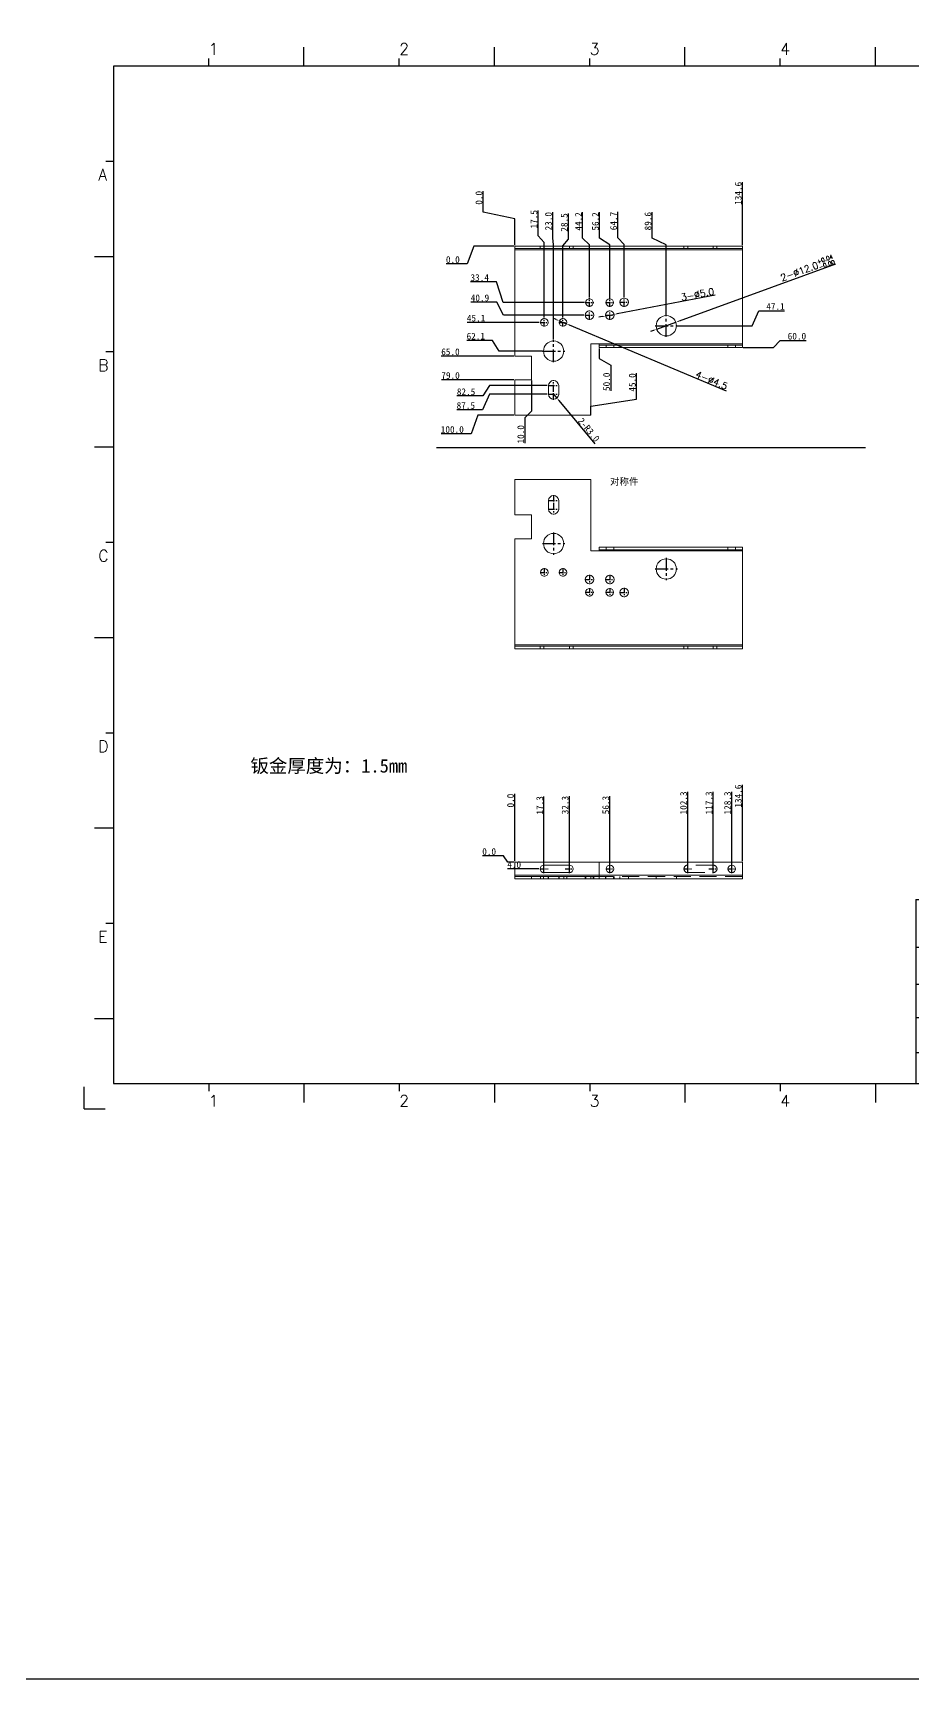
# Model space of a CAD drawing. Extents: x 83 to 30050, y -7164 to 695.
# Drawn here: x 4174 to 4694, y -2053 to -1080 of the extents above; entities that cross this region are included whole.
import ezdxf
from ezdxf.enums import TextEntityAlignment as Align

# ---------------------------------------------------------------- set-up
doc = ezdxf.new("R2010")
doc.units = 0
doc.header["$LTSCALE"] = 8
doc.header["$MEASUREMENT"] = 0
doc.header["$PDSIZE"] = 5
doc.linetypes.add('CENTER', pattern=[2, 1.25, -0.25, 0.25, -0.25])
doc.linetypes.add('HIDDEN', pattern=[1.905, 1.27, -0.635])
doc.layers.get('0').update_dxf_attribs({"linetype": 'CONTINUOUS'})
doc.layers.get('Defpoints').update_dxf_attribs({"linetype": 'CONTINUOUS'})
doc.layers.add('41', color=3, linetype='CONTINUOUS')
doc.layers.add('dim', color=82, linetype='CONTINUOUS', lineweight=9)
doc.styles.add('SIMPLEX', font='SIMPLEX')
doc.styles.get("Standard").update_dxf_attribs({"font": '', "height": 4})
doc.styles.get('Standard').set_extended_font_data('SimSun')
doc.dimstyles.new('ISO-25', dxfattribs={"dimtxt": 6, "dimasz": 2.5, "dimexe": 1.25, "dimexo": 0.625, "dimtad": 1, "dimdec": 1, "dimzin": 1, "dimdsep": 46, "dimtxsty": 'Standard', "dimcen": 2.5, "dimadec": 0, "dimazin": 0, "dimtm": 1e-09, "dimtfac": 1, "dimtdec": 1, "dimtmove": 0, "dimatfit": 3, "dimfxl": 1, "dimtolj": 1, "dimtzin": 0, "dimarcsym": 0})

# ---------------------------------------------------------------- blocks, each defined once
blk = doc.blocks.new('A$C0BB32EA6')
at = {"layer": '41'}
for p, q in [((90.21, 427.84), (90.21, 435.66)), ((168.4, 427.84), (168.4, 435.66)), ((168.4, 427.84), (168.4, 435.66)), ((168.4, 427.84), (168.4, 435.66)), ((246.58, 427.84), (246.58, 435.66)), ((246.58, 427.84), (246.58, 435.66)), ((324.77, 427.84), (324.77, 435.66)), ((402.96, 427.84), (402.96, 435.66)), ((481.15, 427.84), (481.15, 435.66)), ((559.34, 427.84), (559.34, 435.66)), ((615.63, 427.84), (12.02, 427.84)), ((12.02, 427.84), (12.02, 10.32)), ((51.11, 427.84), (51.11, 430.97)), ((129.3, 427.84), (129.3, 430.97)), ((129.3, 427.84), (129.3, 430.97)), ((129.3, 427.84), (129.3, 430.97)), ((207.49, 427.84), (207.49, 430.97)), ((207.49, 427.84), (207.49, 430.97)), ((285.68, 427.84), (285.68, 430.97)), ((363.87, 427.84), (363.87, 430.97)), ((442.06, 427.84), (442.06, 430.97)), ((615.63, 10.32), (615.63, 427.84)), ((12.02, 388.75), (8.89, 388.75)), ((615.63, 388.75), (618.76, 388.75)), ((12.02, 349.66), (4.2, 349.66)), ((615.63, 349.66), (623.45, 349.66)), ((12.02, 310.56), (8.89, 310.56)), ((615.63, 310.56), (618.76, 310.56)), ((12.02, 271.47), (4.2, 271.47)), ((615.63, 271.47), (623.45, 271.47)), ((12.02, 232.37), (8.89, 232.37)), ((615.63, 232.37), (618.76, 232.37)), ((12.02, 193.28), (4.2, 193.28)), ((615.63, 193.28), (623.45, 193.28)), ((12.02, 154.18), (8.89, 154.18)), ((615.63, 154.18), (618.76, 154.18)), ((12.02, 115.09), (4.2, 115.09)), ((615.63, 115.09), (623.45, 115.09)), ((341.34, 85.85), (615.63, 85.85)), ((341.34, 85.85), (341.34, 10.32)), ((416.87, 85.85), (416.87, 10.32)), ((484.16, 85.85), (484.16, 10.32)), ((555.4, 85.7), (555.4, 10.17)), ((12.02, 76), (8.89, 76)), ((615.63, 76), (618.76, 76)), ((615.63, 66.14), (341.34, 66.14)), ((378.86, 10.02), (379.1, 65.84)), ((341.34, 51.12), (416.87, 51.12)), ((615.63, 46.17), (416.87, 46.17)), ((12.02, 36.9), (4.2, 36.9)), ((341.34, 37.5), (401.12, 37.5)), ((341.34, 37.5), (416.87, 37.5)), ((615.63, 36.9), (623.45, 36.9)), ((341.34, 23.05), (401.87, 23.05)), ((341.34, 23.05), (401.87, 23.05)), ((341.34, 23.05), (401.87, 23.05)), ((341.34, 23.05), (401.87, 23.05)), ((341.34, 23.05), (401.87, 23.05)), ((341.34, 23.05), (416.87, 23.05)), ((615.63, 26.74), (416.87, 26.74)), ((12.02, 10.32), (615.63, 10.32)), ((51.11, 10.32), (51.11, 7.19)), ((90.21, 10.32), (90.21, 2.5)), ((129.3, 10.32), (129.3, 7.19)), ((168.4, 10.32), (168.4, 2.5)), ((207.49, 10.32), (207.49, 7.19)), ((246.58, 10.32), (246.58, 2.5)), ((285.68, 10.32), (285.68, 7.19)), ((324.77, 10.32), (324.77, 2.5)), ((326.34, 10.32), (401.87, 10.32)), ((363.87, 10.32), (363.87, 7.19)), ((402.96, 10.32), (402.96, 2.5)), ((442.06, 10.32), (442.06, 7.19)), ((481.15, 10.32), (481.15, 2.5)), ((520.24, 10.32), (520.24, 7.19)), ((559.34, 10.32), (559.34, 2.5))]:
    blk.add_line(p, q, dxfattribs=at)
at = {"layer": '41', "linetype": 'Continuous'}
for p, q in [((630.37, 437.94), (623.79, 437.94)), ((630.37, 437.94), (630.37, 430.59)), ((0, 0), (0, 8.98)), ((0, 0), (8.64, 0))]:
    blk.add_line(p, q, dxfattribs=at)
at = {"layer": '41'}
for centre in [(391.73, 61.61), (391.07, 48.04), (392.49, 34.54), (394.6, 20.83)]:
    blk.add_circle(centre, 0.516, dxfattribs=at)
at = {"layer": '41', "style": 'SIMPLEX'}
for s, height, p in [('1', 4.69, (51.11, 432.54)), ('2', 4.69, (129.3, 432.54)), ('3', 4.69, (207.49, 432.54)), ('4', 4.69, (285.68, 432.54)), ('5', 4.69, (363.87, 432.54)), ('6', 4.69, (442.06, 432.54)), ('7', 4.69, (520.24, 432.54)), ('A', 4.75, (5.76, 380.93)), ('A', 4.75, (618.27, 380.93)), ('B', 4.75, (5.76, 302.74)), ('B', 4.75, (618.72, 302.74)), ('C', 4.75, (5.76, 224.55)), ('C', 4.75, (618.72, 224.55)), ('D', 4.75, (5.76, 146.37)), ('D', 4.75, (618.72, 146.37)), ('E', 4.75, (5.76, 68.18)), ('E', 4.75, (618.95, 68.18)), ('X.', 3.284, (349.84, 57.49)), ('%%p', 3.284, (355.04, 57.36)), ('X.', 3.284, (388.21, 57.49)), ('%%p', 3.284, (394.07, 57.36)), ('.X', 3.284, (346.89, 44.16)), ('.X', 3.284, (385.9, 44.16)), ('%%p', 3.284, (352.09, 44.33)), ('%%p', 3.284, (391.76, 44.33)), ('.XX', 3.284, (346.2, 30.42)), ('%%p', 3.284, (354.44, 30.46)), ('.XX', 3.284, (384.11, 30.42)), ('%%p', 3.284, (393.01, 30.46)), ('.XXX', 3.284, (383.48, 16.83)), ('%%p', 3.284, (395.11, 16.95)), ('1', 4.69, (51.11, 0.87)), ('2', 4.69, (129.3, 0.87)), ('3', 4.69, (207.49, 0.87)), ('4', 4.69, (285.68, 0.87)), ('5', 4.69, (363.87, 0.87)), ('6', 4.69, (442.06, 0.87)), ('7', 4.69, (520.24, 0.87))]:
    blk.add_text(s, height=height, dxfattribs=at).set_placement(p)
at = {"layer": '41', "linetype": 'Continuous'}
for s, p in [('标准公差', (372.08, 76.36)), ('材质：', (432.42, 73.5)), ('项目代号：', (486.99, 73.71)), ('淮安鹏雨科技', (562.04, 71.96)), ('（特别标注的除外）', (356.94, 66.94)), ('表面处理：', (420.83, 54.55)), ('审核：', (496.9, 53.5)), ('名称：', (563.9, 55.18)), ('数量：', (431.79, 33.91)), ('设计：', (496.69, 33.7)), ('件号：', (568.32, 34.55)), ('比例:', (431.16, 16.65)), ('版本:', (568.11, 16.23)), ('SHEET:', (493.95, 15.75)), ('1/1', (524.5, 15.18))]:
    blk.add_text(s, height=4, dxfattribs=at).set_placement(p)
at = {"layer": '41'}
for s, p in [('0.2', (363.82, 57.75)), ('0.2%%D', (402.12, 57.11)), ('0.1', (363.14, 44.41)), ('0.1%%D', (402.07, 43.76)), ('0.02', (364.07, 30.58)), ('0.02%%D', (401.9, 29.93)), ('0.005%%D', (401.27, 17.16))]:
    blk.add_text(s, height=2.929, dxfattribs=at).set_placement(p)
at = {"layer": '41', "style": 'SIMPLEX'}
blk.add_text('.XXX', height=3.284, dxfattribs=at).set_placement((351.31, 18.87), align=Align.MIDDLE_CENTER)
at = {"layer": '41'}
blk.add_text('%%P0.005', height=2.929, dxfattribs=at).set_placement((364.87, 17.89), align=Align.MIDDLE_CENTER)
at = {"layer": '41', "linetype": 'Continuous'}
for tag, p in [('材质', (457.07, 73.08)), ('代号', (522.6, 73.29)), ('表面处理', (452.44, 54.13)), ('审核', (523.65, 54.34)), ('名称', (585.81, 54.97)), ('数量', (457.5, 33.7)), ('设计', (523.23, 34.13)), ('件号', (586.65, 33.91)), ('比例', (457.5, 17.28)), ('版本', (587.08, 16.23))]:
    blk.add_attdef(tag, p, '', height=4, dxfattribs=at)
blk = doc.blocks.new('*D267')
at = {"layer": 'Defpoints', "color": 0, "linetype": 'Continuous'}
for p in [(4440.45, -1182.02), (4459.11, -1206.04), (4459.11, -1206.04)]:
    blk.add_point(p, dxfattribs=at)
at = {"layer": 'dim', "color": 0, "linetype": 'Continuous', "lineweight": -2}
for p, q in [((4440.45, -1186.02), (4440.45, -1173.54)), ((4459.11, -1190.02), (4440.45, -1186.02)), ((4459.11, -1205.54), (4459.11, -1190.02))]:
    blk.add_line(p, q, dxfattribs=at)
at = {"layer": 'dim', "color": 0, "linetype": 'Continuous', "insert": (4437.95, -1177.53), "char_height": 4, "attachment_point": 5, "rotation": 90}
blk.add_mtext('\\A1;0.0', dxfattribs=at)
blk = doc.blocks.new('*D268')
at = {"layer": 'Defpoints', "color": 0, "linetype": 'Continuous'}
for p in [(4472.97, -1195.91), (4459.11, -1206.04), (4476.61, -1248.66)]:
    blk.add_point(p, dxfattribs=at)
at = {"layer": 'dim', "color": 0, "linetype": 'Continuous', "lineweight": -2}
for p, q in [((4472.97, -1199.91), (4472.97, -1185.03)), ((4476.61, -1203.91), (4472.97, -1199.91)), ((4476.61, -1248.16), (4476.61, -1203.91))]:
    blk.add_line(p, q, dxfattribs=at)
at = {"layer": 'dim', "color": 0, "linetype": 'Continuous', "insert": (4470.47, -1190.22), "char_height": 4, "attachment_point": 5, "rotation": 90}
blk.add_mtext('\\A1;17.5', dxfattribs=at)
blk = doc.blocks.new('*D269')
at = {"layer": 'Defpoints', "color": 0, "linetype": 'Continuous'}
for p in [(4459.11, -1206.04), (4490.88, -1197.95), (4487.61, -1248.66)]:
    blk.add_point(p, dxfattribs=at)
at = {"layer": 'dim', "color": 0, "linetype": 'Continuous', "lineweight": -2}
for p, q in [((4490.88, -1201.95), (4490.88, -1186.71)), ((4487.61, -1205.95), (4490.88, -1201.95)), ((4487.61, -1248.16), (4487.61, -1205.95))]:
    blk.add_line(p, q, dxfattribs=at)
at = {"layer": 'dim', "color": 0, "linetype": 'Continuous', "insert": (4488.38, -1192.08), "char_height": 4, "attachment_point": 5, "rotation": 90}
blk.add_mtext('\\A1;28.5', dxfattribs=at)
blk = doc.blocks.new('*D270')
at = {"layer": 'Defpoints', "color": 0, "linetype": 'Continuous'}
for p in [(4459.11, -1206.04), (4499.26, -1197.37), (4503.3, -1236.93)]:
    blk.add_point(p, dxfattribs=at)
at = {"layer": 'dim', "color": 0, "linetype": 'Continuous', "lineweight": -2}
for p, q in [((4499.26, -1201.37), (4499.26, -1186.05)), ((4503.3, -1205.37), (4499.26, -1201.37)), ((4503.3, -1236.43), (4503.3, -1205.37))]:
    blk.add_line(p, q, dxfattribs=at)
at = {"layer": 'dim', "color": 0, "linetype": 'Continuous', "insert": (4496.76, -1191.46), "char_height": 4, "attachment_point": 5, "rotation": 90}
blk.add_mtext('\\A1;44.2', dxfattribs=at)
blk = doc.blocks.new('*D271')
at = {"layer": 'Defpoints', "color": 0, "linetype": 'Continuous'}
for p in [(4459.11, -1206.04), (4509.3, -1197.3), (4515.3, -1237.15)]:
    blk.add_point(p, dxfattribs=at)
at = {"layer": 'dim', "color": 0, "linetype": 'Continuous', "lineweight": -2}
for p, q in [((4509.3, -1201.3), (4509.3, -1186.11)), ((4515.3, -1205.3), (4509.3, -1201.3)), ((4515.3, -1236.65), (4515.3, -1205.3))]:
    blk.add_line(p, q, dxfattribs=at)
at = {"layer": 'dim', "color": 0, "linetype": 'Continuous', "insert": (4506.8, -1191.46), "char_height": 4, "attachment_point": 5, "rotation": 90}
blk.add_mtext('\\A1;56.2', dxfattribs=at)
blk = doc.blocks.new('*D272')
at = {"layer": 'Defpoints', "color": 0, "linetype": 'Continuous'}
for p in [(4459.11, -1206.04), (4520.07, -1197.14), (4523.8, -1236.52)]:
    blk.add_point(p, dxfattribs=at)
at = {"layer": 'dim', "color": 0, "linetype": 'Continuous', "lineweight": -2}
for p, q in [((4520.07, -1201.14), (4520.07, -1185.86)), ((4523.8, -1205.14), (4520.07, -1201.14)), ((4523.8, -1236.02), (4523.8, -1205.14))]:
    blk.add_line(p, q, dxfattribs=at)
at = {"layer": 'dim', "color": 0, "linetype": 'Continuous', "insert": (4517.57, -1191.25), "char_height": 4, "attachment_point": 5, "rotation": 90}
blk.add_mtext('\\A1;64.7', dxfattribs=at)
blk = doc.blocks.new('*D273')
at = {"layer": 'Defpoints', "color": 0, "linetype": 'Continuous'}
for p in [(4459.11, -1206.04), (4540.35, -1197.28), (4548.7, -1247.14)]:
    blk.add_point(p, dxfattribs=at)
at = {"layer": 'dim', "color": 0, "linetype": 'Continuous', "lineweight": -2}
for p, q in [((4540.35, -1201.28), (4540.35, -1185.93)), ((4548.7, -1205.28), (4540.35, -1201.28)), ((4548.7, -1246.64), (4548.7, -1205.28))]:
    blk.add_line(p, q, dxfattribs=at)
at = {"layer": 'dim', "color": 0, "linetype": 'Continuous', "insert": (4537.86, -1191.35), "char_height": 4, "attachment_point": 5, "rotation": 90}
blk.add_mtext('\\A1;89.6', dxfattribs=at)
blk = doc.blocks.new('*D274')
at = {"layer": 'Defpoints', "color": 0, "linetype": 'Continuous'}
for p in [(4593.7, -1182.02), (4459.11, -1206.04), (4593.7, -1206.04)]:
    blk.add_point(p, dxfattribs=at)
at = {"layer": 'dim', "color": 0, "linetype": 'Continuous', "lineweight": -2}
blk.add_line((4593.7, -1205.54), (4593.7, -1168.23), dxfattribs=at)
at = {"layer": 'dim', "color": 0, "linetype": 'Continuous', "insert": (4591.21, -1174.88), "char_height": 4, "attachment_point": 5, "rotation": 90}
blk.add_mtext('\\A1;134.6', dxfattribs=at)
blk = doc.blocks.new('*D275')
at = {"layer": 'Defpoints', "color": 0, "linetype": 'Continuous'}
for p in [(4459.11, -1206.04), (4481.56, -1197.25), (4482.11, -1261.54)]:
    blk.add_point(p, dxfattribs=at)
at = {"layer": 'dim', "color": 0, "linetype": 'Continuous', "lineweight": -2}
for p, q in [((4481.56, -1201.25), (4481.56, -1185.95)), ((4482.11, -1205.25), (4481.56, -1201.25)), ((4482.11, -1261.04), (4482.11, -1205.25))]:
    blk.add_line(p, q, dxfattribs=at)
at = {"layer": 'dim', "color": 0, "linetype": 'Continuous', "insert": (4479.06, -1191.35), "char_height": 4, "attachment_point": 5, "rotation": 90}
blk.add_mtext('\\A1;23.0', dxfattribs=at)
blk = doc.blocks.new('*D276')
at = {"layer": 'Defpoints', "color": 0, "linetype": 'Continuous'}
for p in [(4459.11, -1206.04), (4469.11, -1285.04), (4465.19, -1311.56)]:
    blk.add_point(p, dxfattribs=at)
at = {"layer": 'dim', "color": 0, "linetype": 'Continuous', "lineweight": -2}
for p, q in [((4469.11, -1285.54), (4469.11, -1303.56)), ((4469.11, -1303.56), (4465.19, -1307.56)), ((4465.19, -1307.56), (4465.19, -1322.51))]:
    blk.add_line(p, q, dxfattribs=at)
at = {"layer": 'dim', "color": 0, "linetype": 'Continuous', "insert": (4462.69, -1317.28), "char_height": 4, "attachment_point": 5, "rotation": 90}
blk.add_mtext('\\A1;10.0', dxfattribs=at)
blk = doc.blocks.new('*D277')
at = {"layer": 'Defpoints', "color": 0, "linetype": 'Continuous'}
for p in [(4459.11, -1206.04), (4531.12, -1292.58), (4504.11, -1306.04)]:
    blk.add_point(p, dxfattribs=at)
at = {"layer": 'dim', "color": 0, "linetype": 'Continuous', "lineweight": -2}
for p, q in [((4531.12, -1296.58), (4531.12, -1281.19)), ((4504.11, -1300.58), (4531.12, -1296.58)), ((4504.11, -1305.54), (4504.11, -1300.58))]:
    blk.add_line(p, q, dxfattribs=at)
at = {"layer": 'dim', "color": 0, "linetype": 'Continuous', "insert": (4528.62, -1286.64), "char_height": 4, "attachment_point": 5, "rotation": 90}
blk.add_mtext('\\A1;45.0', dxfattribs=at)
blk = doc.blocks.new('*D278')
at = {"layer": 'Defpoints', "color": 0, "linetype": 'Continuous'}
for p in [(4459.11, -1206.04), (4459.11, -1206.04), (4427.04, -1216.55)]:
    blk.add_point(p, dxfattribs=at)
at = {"layer": 'dim', "color": 0, "linetype": 'Continuous', "lineweight": -2}
for p, q in [((4435.04, -1206.04), (4431.04, -1216.55)), ((4458.61, -1206.04), (4435.04, -1206.04)), ((4431.04, -1216.55), (4418.56, -1216.55))]:
    blk.add_line(p, q, dxfattribs=at)
at = {"layer": 'dim', "color": 0, "linetype": 'Continuous', "insert": (4422.55, -1214.05), "char_height": 4, "attachment_point": 5}
blk.add_mtext('\\A1;0.0', dxfattribs=at)
blk = doc.blocks.new('*D279')
at = {"layer": 'Defpoints', "color": 0, "linetype": 'Continuous'}
for p in [(4459.11, -1206.04), (4442.07, -1251.14), (4474.13, -1251.14)]:
    blk.add_point(p, dxfattribs=at)
at = {"layer": 'dim', "color": 0, "linetype": 'Continuous', "lineweight": -2}
blk.add_line((4473.63, -1251.14), (4430.97, -1251.14), dxfattribs=at)
at = {"layer": 'dim', "color": 0, "linetype": 'Continuous', "insert": (4436.27, -1248.64), "char_height": 4, "attachment_point": 5}
blk.add_mtext('\\A1;45.1', dxfattribs=at)
blk = doc.blocks.new('*D280')
at = {"layer": 'Defpoints', "color": 0, "linetype": 'Continuous'}
for p in [(4459.11, -1206.04), (4444.35, -1227.21), (4500.83, -1239.4)]:
    blk.add_point(p, dxfattribs=at)
at = {"layer": 'dim', "color": 0, "linetype": 'Continuous', "lineweight": -2}
for p, q in [((4448.35, -1227.21), (4433.01, -1227.21)), ((4452.35, -1239.4), (4448.35, -1227.21)), ((4500.33, -1239.4), (4452.35, -1239.4))]:
    blk.add_line(p, q, dxfattribs=at)
at = {"layer": 'dim', "color": 0, "linetype": 'Continuous', "insert": (4438.43, -1224.71), "char_height": 4, "attachment_point": 5}
blk.add_mtext('\\A1;33.4', dxfattribs=at)
blk = doc.blocks.new('*D281')
at = {"layer": 'Defpoints', "color": 0, "linetype": 'Continuous'}
for p in [(4459.11, -1206.04), (4444.51, -1239.16), (4500.55, -1246.9)]:
    blk.add_point(p, dxfattribs=at)
at = {"layer": 'dim', "color": 0, "linetype": 'Continuous', "lineweight": -2}
for p, q in [((4448.51, -1239.16), (4433.14, -1239.16)), ((4452.51, -1246.9), (4448.51, -1239.16)), ((4500.06, -1246.9), (4452.51, -1246.9))]:
    blk.add_line(p, q, dxfattribs=at)
at = {"layer": 'dim', "color": 0, "linetype": 'Continuous', "insert": (4438.57, -1236.66), "char_height": 4, "attachment_point": 5}
blk.add_mtext('\\A1;40.9', dxfattribs=at)
blk = doc.blocks.new('*D282')
at = {"layer": 'Defpoints', "color": 0, "linetype": 'Continuous'}
for p in [(4459.11, -1206.04), (4607.45, -1244.24), (4554.7, -1253.14)]:
    blk.add_point(p, dxfattribs=at)
at = {"layer": 'dim', "color": 0, "linetype": 'Continuous', "lineweight": -2}
for p, q in [((4599.45, -1253.14), (4603.45, -1244.24)), ((4603.45, -1244.24), (4618.55, -1244.24)), ((4555.2, -1253.14), (4599.45, -1253.14))]:
    blk.add_line(p, q, dxfattribs=at)
at = {"layer": 'dim', "color": 0, "linetype": 'Continuous', "insert": (4613.25, -1241.74), "char_height": 4, "attachment_point": 5}
blk.add_mtext('\\A1;47.1', dxfattribs=at)
blk = doc.blocks.new('*D283')
at = {"layer": 'Defpoints', "color": 0, "linetype": 'Continuous'}
for p in [(4459.11, -1206.04), (4441.89, -1261.81), (4476.11, -1268.14)]:
    blk.add_point(p, dxfattribs=at)
at = {"layer": 'dim', "color": 0, "linetype": 'Continuous', "lineweight": -2}
for p, q in [((4445.89, -1261.81), (4430.85, -1261.81)), ((4449.89, -1268.14), (4445.89, -1261.81)), ((4475.61, -1268.14), (4449.89, -1268.14))]:
    blk.add_line(p, q, dxfattribs=at)
at = {"layer": 'dim', "color": 0, "linetype": 'Continuous', "insert": (4436.12, -1259.31), "char_height": 4, "attachment_point": 5}
blk.add_mtext('\\A1;62.1', dxfattribs=at)
blk = doc.blocks.new('*D284')
at = {"layer": 'Defpoints', "color": 0, "linetype": 'Continuous'}
for p in [(4459.11, -1206.04), (4478.81, -1288.54), (4436.24, -1294.64)]:
    blk.add_point(p, dxfattribs=at)
at = {"layer": 'dim', "color": 0, "linetype": 'Continuous', "lineweight": -2}
for p, q in [((4444.24, -1288.54), (4440.24, -1294.64)), ((4478.31, -1288.54), (4444.24, -1288.54)), ((4440.24, -1294.64), (4424.96, -1294.64))]:
    blk.add_line(p, q, dxfattribs=at)
at = {"layer": 'dim', "color": 0, "linetype": 'Continuous', "insert": (4430.35, -1292.14), "char_height": 4, "attachment_point": 5}
blk.add_mtext('\\A1;82.5', dxfattribs=at)
blk = doc.blocks.new('*D285')
at = {"layer": 'Defpoints', "color": 0, "linetype": 'Continuous'}
for p in [(4459.11, -1206.04), (4478.81, -1293.54), (4436.11, -1302.77)]:
    blk.add_point(p, dxfattribs=at)
at = {"layer": 'dim', "color": 0, "linetype": 'Continuous', "lineweight": -2}
for p, q in [((4444.11, -1293.54), (4440.11, -1302.77)), ((4478.31, -1293.54), (4444.11, -1293.54)), ((4440.11, -1302.77), (4424.83, -1302.77))]:
    blk.add_line(p, q, dxfattribs=at)
at = {"layer": 'dim', "color": 0, "linetype": 'Continuous', "insert": (4430.22, -1300.27), "char_height": 4, "attachment_point": 5}
blk.add_mtext('\\A1;87.5', dxfattribs=at)
blk = doc.blocks.new('*D286')
at = {"layer": 'Defpoints', "color": 0, "linetype": 'Continuous'}
for p in [(4459.11, -1206.04), (4427.04, -1271.04), (4459.11, -1271.04)]:
    blk.add_point(p, dxfattribs=at)
at = {"layer": 'dim', "color": 0, "linetype": 'Continuous', "lineweight": -2}
blk.add_line((4458.61, -1271.04), (4415.72, -1271.04), dxfattribs=at)
at = {"layer": 'dim', "color": 0, "linetype": 'Continuous', "insert": (4421.13, -1268.54), "char_height": 4, "attachment_point": 5}
blk.add_mtext('\\A1;65.0', dxfattribs=at)
blk = doc.blocks.new('*D287')
at = {"layer": 'Defpoints', "color": 0, "linetype": 'Continuous'}
for p in [(4459.11, -1206.04), (4427.04, -1285.04), (4459.11, -1285.04)]:
    blk.add_point(p, dxfattribs=at)
at = {"layer": 'dim', "color": 0, "linetype": 'Continuous', "lineweight": -2}
blk.add_line((4458.61, -1285.04), (4415.81, -1285.04), dxfattribs=at)
at = {"layer": 'dim', "color": 0, "linetype": 'Continuous', "insert": (4421.18, -1282.54), "char_height": 4, "attachment_point": 5}
blk.add_mtext('\\A1;79.0', dxfattribs=at)
blk = doc.blocks.new('*D288')
at = {"layer": 'Defpoints', "color": 0, "linetype": 'Continuous'}
for p in [(4459.11, -1206.04), (4619.99, -1261.8), (4593.7, -1266.04)]:
    blk.add_point(p, dxfattribs=at)
at = {"layer": 'dim', "color": 0, "linetype": 'Continuous', "lineweight": -2}
for p, q in [((4611.99, -1266.04), (4615.99, -1261.8)), ((4615.99, -1261.8), (4631.31, -1261.8)), ((4594.2, -1266.04), (4611.99, -1266.04))]:
    blk.add_line(p, q, dxfattribs=at)
at = {"layer": 'dim', "color": 0, "linetype": 'Continuous', "insert": (4625.9, -1259.3), "char_height": 4, "attachment_point": 5}
blk.add_mtext('\\A1;60.0', dxfattribs=at)
blk = doc.blocks.new('*D289')
at = {"layer": 'Defpoints', "color": 0, "linetype": 'Continuous'}
for p in [(4459.11, -1206.04), (4459.11, -1306.04), (4429.36, -1316.94)]:
    blk.add_point(p, dxfattribs=at)
at = {"layer": 'dim', "color": 0, "linetype": 'Continuous', "lineweight": -2}
for p, q in [((4437.36, -1306.04), (4433.36, -1316.94)), ((4458.61, -1306.04), (4437.36, -1306.04)), ((4433.36, -1316.94), (4415.57, -1316.94))]:
    blk.add_line(p, q, dxfattribs=at)
at = {"layer": 'dim', "color": 0, "linetype": 'Continuous', "insert": (4422.22, -1314.44), "char_height": 4, "attachment_point": 5}
blk.add_mtext('\\A1;100.0', dxfattribs=at)
blk = doc.blocks.new('*D290')
at = {"layer": 'Defpoints', "color": 0, "linetype": 'Continuous'}
for p in [(4459.11, -1206.04), (4509.11, -1266.04), (4515.91, -1280.39)]:
    blk.add_point(p, dxfattribs=at)
at = {"layer": 'dim', "color": 0, "linetype": 'Continuous', "lineweight": -2}
for p, q in [((4509.11, -1266.54), (4509.11, -1272.39)), ((4509.11, -1272.39), (4515.91, -1276.39)), ((4515.91, -1276.39), (4515.91, -1291.64))]:
    blk.add_line(p, q, dxfattribs=at)
at = {"layer": 'dim', "color": 0, "linetype": 'Continuous', "insert": (4513.41, -1286.26), "char_height": 4, "attachment_point": 5, "rotation": 90}
blk.add_mtext('\\A1;50.0', dxfattribs=at)
blk = doc.blocks.new('*D291')
at = {"layer": 'Defpoints', "color": 0, "linetype": 'Continuous'}
for p in [(4485.53, -1250.26), (4489.68, -1252.01)]:
    blk.add_point(p, dxfattribs=at)
at = {"layer": 'dim', "color": 0, "linetype": 'Continuous', "lineweight": -2}
for p, q in [((4483.69, -1249.49), (4481.85, -1248.71)), ((4485.53, -1250.26), (4489.68, -1252.01)), ((4584.19, -1291.75), (4491.53, -1252.78))]:
    blk.add_line(p, q, dxfattribs=at)
at = {"layer": 'dim', "color": 0, "linetype": 'Continuous'}
for points in [[(4483.82, -1249.18), (4483.56, -1249.8), (4485.53, -1250.26)], [(4491.66, -1252.48), (4491.4, -1253.09), (4489.68, -1252.01)]]:
    blk.add_solid(points, dxfattribs=at)
at = {"layer": 'dim', "color": 0, "linetype": 'Continuous', "insert": (4575.48, -1285.38), "char_height": 4, "attachment_point": 5, "rotation": 337.1937}
blk.add_mtext('\\A1;{\\Ftxt,bigfont|c134;4-∅4.5}', dxfattribs=at)
blk = doc.blocks.new('*D292')
at = {"layer": 'Defpoints', "color": 0, "linetype": 'Continuous'}
for p in [(4512.85, -1247.37), (4517.76, -1246.44)]:
    blk.add_point(p, dxfattribs=at)
at = {"layer": 'dim', "color": 0, "linetype": 'Continuous', "lineweight": -2}
for p, q in [((4577.63, -1235.14), (4519.73, -1246.07)), ((4510.88, -1247.74), (4508.92, -1248.11)), ((4512.85, -1247.37), (4517.76, -1246.44))]:
    blk.add_line(p, q, dxfattribs=at)
at = {"layer": 'dim', "color": 0, "linetype": 'Continuous'}
for points in [[(4510.82, -1247.41), (4510.94, -1248.06), (4512.85, -1247.37)], [(4519.67, -1245.74), (4519.79, -1246.4), (4517.76, -1246.44)]]:
    blk.add_solid(points, dxfattribs=at)
at = {"layer": 'dim', "color": 0, "linetype": 'Continuous', "insert": (4567.17, -1234.57), "char_height": 4, "attachment_point": 5, "rotation": 10.68752}
blk.add_mtext('\\A1;{\\Ftxt,bigfont|c134;3-∅5.0}', dxfattribs=at)
blk = doc.blocks.new('*D293')
at = {"layer": 'Defpoints', "color": 0, "linetype": 'Continuous'}
for p in [(4554.34, -1251.09), (4543.06, -1255.18)]:
    blk.add_point(p, dxfattribs=at)
at = {"layer": 'dim', "color": 0, "linetype": 'Continuous', "lineweight": -2}
for p, q in [((4648.74, -1216.83), (4556.22, -1250.41)), ((4543.06, -1255.18), (4554.34, -1251.09)), ((4541.18, -1255.87), (4539.3, -1256.55))]:
    blk.add_line(p, q, dxfattribs=at)
at = {"layer": 'dim', "color": 0, "linetype": 'Continuous'}
for points in [[(4556.11, -1250.09), (4556.34, -1250.72), (4554.34, -1251.09)], [(4541.07, -1255.55), (4541.3, -1256.18), (4543.06, -1255.18)]]:
    blk.add_solid(points, dxfattribs=at)
at = {"layer": 'dim', "color": 0, "linetype": 'Continuous', "insert": (4632.04, -1219.38), "char_height": 4, "attachment_point": 5, "rotation": 19.94853}
blk.add_mtext('\\A1;{\\Ftxt,bigfont|c134;2-∅12.0{\\H2.400000;\\S+0.04^ -0.00;}}', dxfattribs=at)
blk = doc.blocks.new('*D297')
at = {"layer": 'Defpoints', "color": 0, "linetype": 'Continuous'}
for p in [(4482.11, -1293.54), (4484.03, -1295.84)]:
    blk.add_point(p, dxfattribs=at)
at = {"layer": 'dim', "color": 0, "linetype": 'Continuous', "lineweight": -2}
for p, q in [((4482.11, -1293.54), (4484.03, -1295.84)), ((4506.61, -1322.96), (4485.31, -1297.38))]:
    blk.add_line(p, q, dxfattribs=at)
at = {"layer": 'dim', "color": 0, "linetype": 'Continuous'}
blk.add_solid([(4485.56, -1297.16), (4485.05, -1297.59), (4484.03, -1295.84)], dxfattribs=at)
at = {"layer": 'dim', "color": 0, "linetype": 'Continuous', "insert": (4502.94, -1314.64), "char_height": 4, "attachment_point": 5, "rotation": 309.7897}
blk.add_mtext('\\A1;2-R3.0', dxfattribs=at)
blk = doc.blocks.new('*D548')
at = {"layer": 'Defpoints', "color": 0}
for p in [(4459.18, -1538.23), (4459.11, -1570.07), (4459.11, -1570.07)]:
    blk.add_point(p, dxfattribs=at)
at = {"layer": 'dim', "color": 0, "lineweight": -2}
for p, q in [((4459.18, -1542.23), (4459.18, -1529.75)), ((4459.11, -1546.23), (4459.18, -1542.23)), ((4459.11, -1569.57), (4459.11, -1546.23))]:
    blk.add_line(p, q, dxfattribs=at)
at = {"layer": 'dim', "color": 0, "insert": (4456.68, -1533.74), "char_height": 4, "attachment_point": 5, "rotation": 90}
blk.add_mtext('\\A1;0.0', dxfattribs=at)
blk = doc.blocks.new('*D549')
at = {"layer": 'Defpoints', "color": 0}
for p in [(4476.41, -1542.23), (4459.11, -1570.07), (4476.41, -1574.07)]:
    blk.add_point(p, dxfattribs=at)
at = {"layer": 'dim', "color": 0, "lineweight": -2}
blk.add_line((4476.41, -1573.57), (4476.41, -1531.35), dxfattribs=at)
at = {"layer": 'dim', "color": 0, "insert": (4473.91, -1536.54), "char_height": 4, "attachment_point": 5, "rotation": 90}
blk.add_mtext('\\A1;17.3', dxfattribs=at)
blk = doc.blocks.new('*D550')
at = {"layer": 'Defpoints', "color": 0}
for p in [(4491.41, -1542.23), (4459.11, -1570.07), (4491.41, -1574.07)]:
    blk.add_point(p, dxfattribs=at)
at = {"layer": 'dim', "color": 0, "lineweight": -2}
blk.add_line((4491.41, -1573.57), (4491.41, -1531.04), dxfattribs=at)
at = {"layer": 'dim', "color": 0, "insert": (4488.91, -1536.39), "char_height": 4, "attachment_point": 5, "rotation": 90}
blk.add_mtext('\\A1;32.3', dxfattribs=at)
blk = doc.blocks.new('*D551')
at = {"layer": 'Defpoints', "color": 0}
for p in [(4515.41, -1542.23), (4459.11, -1570.07), (4515.41, -1574.07)]:
    blk.add_point(p, dxfattribs=at)
at = {"layer": 'dim', "color": 0, "lineweight": -2}
blk.add_line((4515.41, -1573.57), (4515.41, -1531.04), dxfattribs=at)
at = {"layer": 'dim', "color": 0, "insert": (4512.91, -1536.39), "char_height": 4, "attachment_point": 5, "rotation": 90}
blk.add_mtext('\\A1;56.3', dxfattribs=at)
blk = doc.blocks.new('*D552')
at = {"layer": 'Defpoints', "color": 0}
for p in [(4561.41, -1542.23), (4459.11, -1570.07), (4561.41, -1574.07)]:
    blk.add_point(p, dxfattribs=at)
at = {"layer": 'dim', "color": 0, "lineweight": -2}
blk.add_line((4561.41, -1573.57), (4561.41, -1528.51), dxfattribs=at)
at = {"layer": 'dim', "color": 0, "insert": (4558.91, -1535.12), "char_height": 4, "attachment_point": 5, "rotation": 90}
blk.add_mtext('\\A1;102.3', dxfattribs=at)
blk = doc.blocks.new('*D553')
at = {"layer": 'Defpoints', "color": 0}
for p in [(4576.41, -1542.23), (4459.11, -1570.07), (4576.41, -1574.07)]:
    blk.add_point(p, dxfattribs=at)
at = {"layer": 'dim', "color": 0, "lineweight": -2}
blk.add_line((4576.41, -1573.57), (4576.41, -1528.51), dxfattribs=at)
at = {"layer": 'dim', "color": 0, "insert": (4573.91, -1535.12), "char_height": 4, "attachment_point": 5, "rotation": 90}
blk.add_mtext('\\A1;117.3', dxfattribs=at)
blk = doc.blocks.new('*D554')
at = {"layer": 'Defpoints', "color": 0}
for p in [(4587.41, -1542.23), (4459.11, -1570.07), (4587.41, -1574.07)]:
    blk.add_point(p, dxfattribs=at)
at = {"layer": 'dim', "color": 0, "lineweight": -2}
blk.add_line((4587.41, -1573.57), (4587.41, -1528.51), dxfattribs=at)
at = {"layer": 'dim', "color": 0, "insert": (4584.91, -1535.12), "char_height": 4, "attachment_point": 5, "rotation": 90}
blk.add_mtext('\\A1;128.3', dxfattribs=at)
blk = doc.blocks.new('*D555')
at = {"layer": 'Defpoints', "color": 0}
for p in [(4593.7, -1538.23), (4459.11, -1570.07), (4593.7, -1570.07)]:
    blk.add_point(p, dxfattribs=at)
at = {"layer": 'dim', "color": 0, "lineweight": -2}
blk.add_line((4593.7, -1569.57), (4593.7, -1524.44), dxfattribs=at)
at = {"layer": 'dim', "color": 0, "insert": (4591.21, -1531.09), "char_height": 4, "attachment_point": 5, "rotation": 90}
blk.add_mtext('\\A1;134.6', dxfattribs=at)
blk = doc.blocks.new('*D556')
at = {"layer": 'Defpoints', "color": 0}
for p in [(4459.11, -1538.23), (4459.11, -1570.07), (4459.11, -1570.07)]:
    blk.add_point(p, dxfattribs=at)
at = {"layer": 'dim', "color": 0, "lineweight": -2}
blk.add_line((4459.11, -1569.57), (4459.11, -1529.75), dxfattribs=at)
at = {"layer": 'dim', "color": 0, "insert": (4456.61, -1533.74), "char_height": 4, "attachment_point": 5, "rotation": 90}
blk.add_mtext('\\A1;0.0', dxfattribs=at)
blk = doc.blocks.new('*D557')
at = {"layer": 'Defpoints', "color": 0}
for p in [(4448.49, -1566.37), (4459.11, -1570.07), (4459.11, -1570.07)]:
    blk.add_point(p, dxfattribs=at)
at = {"layer": 'dim', "color": 0, "lineweight": -2}
for p, q in [((4452.49, -1566.37), (4440.01, -1566.37)), ((4455.11, -1570.07), (4452.49, -1566.37)), ((4458.61, -1570.07), (4455.11, -1570.07))]:
    blk.add_line(p, q, dxfattribs=at)
at = {"layer": 'dim', "color": 0, "insert": (4444, -1563.87), "char_height": 4, "attachment_point": 5}
blk.add_mtext('\\A1;0.0', dxfattribs=at)
blk = doc.blocks.new('*D558')
at = {"layer": 'Defpoints', "color": 0}
for p in [(4459.11, -1570.07), (4463.31, -1574.07), (4473.93, -1574.07)]:
    blk.add_point(p, dxfattribs=at)
at = {"layer": 'dim', "color": 0, "lineweight": -2}
blk.add_line((4473.43, -1574.07), (4454.77, -1574.07), dxfattribs=at)
at = {"layer": 'dim', "color": 0, "insert": (4458.79, -1571.57), "char_height": 4, "attachment_point": 5}
blk.add_mtext('\\A1;4.0', dxfattribs=at)

msp = doc.modelspace()

# ---------------------------------------------------------------- linework, layer by layer
at = {"color": 7, "linetype": 'Continuous', "lineweight": 15}
for p, q in [((4593.705, -1206.036), (4459.108, -1206.036)), ((4459.108, -1206.036), (4459.108, -1207.536)), ((4593.705, -1206.036), (4593.705, -1207.536)), ((4593.705, -1207.536), (4459.108, -1207.536)), ((4459.108, -1207.536), (4459.108, -1208.273)), ((4459.108, -1208.273), (4593.705, -1208.273)), ((4459.108, -1271.036), (4459.108, -1208.273)), ((4593.705, -1208.273), (4593.705, -1207.536)), ((4593.705, -1208.273), (4593.705, -1263.8)), ((4509.108, -1263.8), (4504.108, -1263.8)), ((4504.108, -1263.8), (4504.108, -1306.036)), ((4509.108, -1263.8), (4509.108, -1264.536)), ((4593.705, -1263.8), (4509.108, -1263.8)), ((4509.108, -1266.036), (4509.108, -1264.536)), ((4509.108, -1264.536), (4593.705, -1264.536)), ((4593.705, -1264.536), (4593.705, -1263.8)), ((4593.705, -1266.036), (4593.705, -1264.536)), ((4469.108, -1271.036), (4459.108, -1271.036)), ((4469.108, -1285.036), (4469.108, -1271.036)), ((4509.108, -1266.036), (4593.705, -1266.036)), ((4459.108, -1306.036), (4459.108, -1285.036)), ((4459.108, -1285.036), (4469.108, -1285.036)), ((4479.108, -1288.536), (4479.108, -1293.536)), ((4485.108, -1293.536), (4485.108, -1288.536)), ((4504.108, -1306.036), (4459.108, -1306.036)), ((4504.108, -1343.968), (4459.108, -1343.968)), ((4459.108, -1343.968), (4459.108, -1364.968)), ((4504.108, -1386.205), (4504.108, -1343.968)), ((4479.108, -1361.468), (4479.108, -1356.468)), ((4485.108, -1356.468), (4485.108, -1361.468)), ((4459.108, -1364.968), (4469.108, -1364.968)), ((4469.108, -1364.968), (4469.108, -1378.968)), ((4469.108, -1378.968), (4459.108, -1378.968)), ((4459.108, -1378.968), (4459.108, -1441.732)), ((4509.108, -1386.205), (4504.108, -1386.205)), ((4509.108, -1383.968), (4593.705, -1383.968)), ((4509.108, -1383.968), (4509.108, -1385.468)), ((4509.108, -1385.468), (4593.705, -1385.468)), ((4509.108, -1386.205), (4509.108, -1385.468)), ((4593.705, -1386.205), (4509.108, -1386.205)), ((4593.705, -1383.968), (4593.705, -1385.468)), ((4593.705, -1385.468), (4593.705, -1386.205)), ((4593.705, -1441.732), (4593.705, -1386.205)), ((4459.108, -1441.732), (4593.705, -1441.732)), ((4459.108, -1442.468), (4459.108, -1441.732)), ((4593.705, -1442.468), (4459.108, -1442.468)), ((4459.108, -1443.968), (4459.108, -1442.468)), ((4593.705, -1443.968), (4459.108, -1443.968)), ((4593.705, -1441.732), (4593.705, -1442.468)), ((4593.705, -1443.968), (4593.705, -1442.468)), ((4509.108, -1570.067), (4459.108, -1570.067)), ((4459.108, -1570.067), (4459.108, -1577.831)), ((4491.407, -1571.817), (4476.407, -1571.817)), ((4509.108, -1570.067), (4593.705, -1570.067)), ((4509.108, -1577.831), (4509.108, -1570.067)), ((4593.705, -1570.067), (4593.705, -1577.831)), ((4459.108, -1577.831), (4459.108, -1578.567)), ((4509.108, -1577.831), (4459.108, -1577.831)), ((4459.108, -1578.567), (4459.108, -1580.067)), ((4504.108, -1578.567), (4459.108, -1578.567)), ((4459.108, -1580.067), (4504.108, -1580.067)), ((4476.407, -1576.317), (4491.407, -1576.317)), ((4504.108, -1580.067), (4504.108, -1578.567)), ((4509.108, -1578.567), (4504.108, -1578.567)), ((4509.108, -1580.067), (4504.108, -1580.067)), ((4509.108, -1577.831), (4593.705, -1577.831)), ((4509.108, -1580.067), (4509.108, -1577.831)), ((4593.705, -1580.067), (4509.108, -1580.067)), ((4593.705, -1577.831), (4593.705, -1580.067))]:
    msp.add_line(p, q, dxfattribs=at)
at = {"color": 7, "linetype": 'HIDDEN', "lineweight": 0}
for p, q in [((4474.157, -1206.036), (4474.157, -1207.536)), ((4476.407, -1206.036), (4476.407, -1207.536)), ((4491.407, -1206.036), (4491.407, -1207.536)), ((4493.657, -1207.536), (4493.657, -1206.036)), ((4559.157, -1206.036), (4559.157, -1207.536)), ((4561.407, -1206.036), (4561.407, -1207.536)), ((4576.407, -1206.036), (4576.407, -1207.536)), ((4578.657, -1207.536), (4578.657, -1206.036)), ((4513.157, -1264.536), (4513.157, -1266.036)), ((4517.657, -1266.036), (4517.657, -1264.536)), ((4585.157, -1264.536), (4585.157, -1266.036)), ((4589.657, -1266.036), (4589.657, -1264.536)), ((4513.157, -1385.468), (4513.157, -1383.968)), ((4517.657, -1383.968), (4517.657, -1385.468)), ((4585.157, -1385.468), (4585.157, -1383.968)), ((4589.657, -1383.968), (4589.657, -1385.468)), ((4474.157, -1443.968), (4474.157, -1442.468)), ((4476.407, -1443.968), (4476.407, -1442.468)), ((4491.407, -1443.968), (4491.407, -1442.468)), ((4493.657, -1442.468), (4493.657, -1443.968)), ((4559.157, -1443.968), (4559.157, -1442.468)), ((4561.407, -1443.968), (4561.407, -1442.468)), ((4576.407, -1443.968), (4576.407, -1442.468)), ((4578.657, -1442.468), (4578.657, -1443.968)), ((4576.407, -1571.817), (4561.407, -1571.817)), ((4469.108, -1578.567), (4469.108, -1580.067)), ((4474.358, -1578.567), (4474.358, -1580.067)), ((4476.108, -1578.567), (4476.108, -1580.067)), ((4478.858, -1580.067), (4478.858, -1578.567)), ((4479.108, -1580.067), (4479.108, -1578.567)), ((4485.108, -1580.067), (4485.108, -1578.567)), ((4485.358, -1578.567), (4485.358, -1580.067)), ((4488.108, -1580.067), (4488.108, -1578.567)), ((4489.858, -1580.067), (4489.858, -1578.567)), ((4500.805, -1578.567), (4500.805, -1580.067)), ((4501.055, -1578.567), (4501.055, -1580.067)), ((4505.555, -1580.067), (4505.555, -1578.567)), ((4505.805, -1580.067), (4505.805, -1578.567)), ((4593.705, -1578.567), (4509.108, -1578.567)), ((4512.805, -1578.567), (4512.805, -1580.067)), ((4513.055, -1578.567), (4513.055, -1580.067)), ((4517.555, -1580.067), (4517.555, -1578.567)), ((4517.805, -1580.067), (4517.805, -1578.567)), ((4521.305, -1578.567), (4521.305, -1580.067)), ((4526.305, -1580.067), (4526.305, -1578.567)), ((4542.705, -1578.567), (4542.705, -1580.067)), ((4554.705, -1580.067), (4554.705, -1578.567)), ((4561.407, -1576.317), (4576.407, -1576.317))]:
    msp.add_line(p, q, dxfattribs=at)
at = {"color": 1, "linetype": 'CENTER', "ltscale": 0.28575}
for p, q in [((4500.83, -1239.403), (4505.78, -1239.403)), ((4503.305, -1241.878), (4503.305, -1236.928)), ((4512.83, -1239.403), (4517.78, -1239.403)), ((4515.305, -1241.878), (4515.305, -1236.928)), ((4474.133, -1251.136), (4479.083, -1251.136)), ((4476.608, -1253.611), (4476.608, -1248.661)), ((4485.133, -1251.136), (4490.083, -1251.136)), ((4487.608, -1253.611), (4487.608, -1248.661)), ((4474.133, -1398.868), (4479.083, -1398.868)), ((4476.608, -1396.393), (4476.608, -1401.343)), ((4485.133, -1398.868), (4490.083, -1398.868)), ((4487.608, -1396.393), (4487.608, -1401.343)), ((4503.305, -1408.127), (4503.305, -1413.077)), ((4515.305, -1408.127), (4515.305, -1413.077)), ((4500.83, -1410.602), (4505.78, -1410.602)), ((4512.83, -1410.602), (4517.78, -1410.602)), ((4473.932, -1574.067), (4478.882, -1574.067)), ((4476.407, -1576.542), (4476.407, -1571.592)), ((4488.932, -1574.067), (4493.882, -1574.067)), ((4491.407, -1576.542), (4491.407, -1571.592)), ((4512.932, -1574.067), (4517.882, -1574.067)), ((4515.407, -1576.542), (4515.407, -1571.592)), ((4558.932, -1574.067), (4563.882, -1574.067)), ((4561.407, -1576.542), (4561.407, -1571.592)), ((4573.932, -1574.067), (4578.882, -1574.067)), ((4576.407, -1576.542), (4576.407, -1571.592)), ((4584.932, -1574.067), (4589.882, -1574.067)), ((4587.407, -1576.542), (4587.407, -1571.592))]:
    msp.add_line(p, q, dxfattribs=at)
at = {"color": 1, "linetype": 'CENTER', "ltscale": 0.3175}
for p, q in [((4503.305, -1249.653), (4503.305, -1244.153)), ((4515.305, -1249.653), (4515.305, -1244.153)), ((4521.055, -1239.273), (4526.555, -1239.273)), ((4523.805, -1242.023), (4523.805, -1236.523)), ((4500.555, -1246.903), (4506.055, -1246.903)), ((4512.555, -1246.903), (4518.055, -1246.903)), ((4503.305, -1400.352), (4503.305, -1405.852)), ((4515.305, -1400.352), (4515.305, -1405.852)), ((4500.555, -1403.102), (4506.055, -1403.102)), ((4512.555, -1403.102), (4518.055, -1403.102)), ((4523.805, -1407.982), (4523.805, -1413.482)), ((4521.055, -1410.732), (4526.555, -1410.732))]:
    msp.add_line(p, q, dxfattribs=at)
at = {"color": 1, "linetype": 'CENTER', "ltscale": 0.762}
for p, q in [((4542.105, -1253.136), (4555.305, -1253.136)), ((4548.705, -1259.736), (4548.705, -1246.536)), ((4482.108, -1274.736), (4482.108, -1261.536)), ((4475.508, -1268.136), (4488.708, -1268.136)), ((4482.108, -1375.268), (4482.108, -1388.468)), ((4475.508, -1381.868), (4488.708, -1381.868)), ((4548.705, -1390.268), (4548.705, -1403.468)), ((4542.105, -1396.868), (4555.305, -1396.868))]:
    msp.add_line(p, q, dxfattribs=at)
at = {"color": 1, "linetype": 'CENTER', "ltscale": 0.381}
for p, q in [((4478.808, -1288.536), (4485.408, -1288.536)), ((4478.808, -1293.536), (4485.408, -1293.536)), ((4482.108, -1291.836), (4482.108, -1285.236)), ((4482.108, -1296.836), (4482.108, -1290.236)), ((4478.808, -1356.468), (4485.408, -1356.468)), ((4478.808, -1361.468), (4485.408, -1361.468)), ((4482.108, -1353.168), (4482.108, -1359.768)), ((4482.108, -1358.168), (4482.108, -1364.768))]:
    msp.add_line(p, q, dxfattribs=at)
at = {"color": 7, "linetype": 'Continuous', "lineweight": 15}
for centre, radius in [((4503.305, -1246.903), 2.5), ((4503.305, -1239.403), 2.25), ((4515.305, -1246.903), 2.5), ((4515.305, -1239.403), 2.25), ((4523.805, -1239.273), 2.5), ((4476.608, -1251.136), 2.25), ((4487.608, -1251.136), 2.25), ((4548.705, -1253.136), 6), ((4482.108, -1268.136), 6), ((4482.108, -1381.868), 6), ((4548.705, -1396.868), 6), ((4476.608, -1398.868), 2.25), ((4487.608, -1398.868), 2.25), ((4503.305, -1403.102), 2.5), ((4515.305, -1403.102), 2.5), ((4503.305, -1410.602), 2.25), ((4515.305, -1410.602), 2.25), ((4523.805, -1410.732), 2.5), ((4515.407, -1574.067), 2.25), ((4587.407, -1574.067), 2.25)]:
    msp.add_circle(centre, radius, dxfattribs=at)
for centre, radius, start, end in [((4482.108, -1288.536), 3, 0, 180), ((4482.108, -1293.536), 3, 180, 0), ((4482.108, -1356.468), 3, 0, 180), ((4482.108, -1361.468), 3, 180, 0), ((4476.407, -1574.067), 2.25, 90, 270), ((4491.407, -1574.067), 2.25, 270, 90)]:
    msp.add_arc(centre, radius, start, end, dxfattribs=at)
at = {"color": 7, "linetype": 'HIDDEN', "lineweight": 0}
for centre, start, end in [((4561.407, -1574.067), 90, 270), ((4576.407, -1574.067), 270, 90)]:
    msp.add_arc(centre, 2.25, start, end, dxfattribs=at)
at = {"layer": '41', "color": 1, "linetype": 'Continuous'}
msp.add_line((4412.836, -1325.002), (4666.464, -1325.002), dxfattribs=at)
msp.add_lwpolyline([(766.79, -586.034), (6400.603, -586.034), (6400.603, -2052.866), (766.79, -2052.866)], close=True, dxfattribs=at)

# ---------------------------------------------------------------- block references
at = {"layer": '41', "linetype": 'Continuous', "xscale": 1.440000000000055, "yscale": 1.440000000000055, "zscale": 1.44}
msp.add_blockref('A$C0BB32EA6', (4204.647, -1715.843), dxfattribs=at).add_auto_attribs({'版本': 'A', '件号': 'C005', '名称': '支板', '设计': '徐鹏', '审核': '徐鹏', '代号': '0001', '比例': '1:1', '数量': '02', '表面处理': '/', '材质': '钣金'})

# ---------------------------------------------------------------- texts
at = {"layer": '41', "linetype": 'Continuous', "attachment_point": 1}
for s, insert, char_height, width in [('对称件', (4515.451, -1343.177), 4, 61.6034), ('钣金厚度为：1.5mm', (4302.911, -1509.187), 8, 96.38984)]:
    msp.add_mtext(s, dxfattribs=dict(at, insert=insert, char_height=char_height, width=width))

# ---------------------------------------------------------------- dimensions: what is measured, and where the dimension line sits
at = {"layer": 'dim', "linetype": 'Continuous'}
for feature_location, offset, dtype, origin, picture, middle in [((4459.108162726, -1206.036249728), (-18.653603683, 24.016374362), 1, (4459.108162726, -1206.036249728), '*D267', (4437.954809043, -1177.531236477)), ((4593.705, -1206.036), (0, 24.016), 1, (4459.108, -1206.036), '*D274', (4591.205, -1174.876)), ((4476.608, -1248.661), (-3.637, 52.756), 1, (4459.108, -1206.036), '*D268', (4470.471, -1190.217)), ((4523.805, -1236.523), (-3.738, 39.383), 1, (4459.108, -1206.036), '*D272', (4517.567, -1191.251)), ((4548.705, -1247.136), (-8.35, 49.86), 1, (4459.108, -1206.036), '*D273', (4537.855, -1191.355)), ((4482.108, -1261.536), (-0.546, 64.282), 1, (4459.108, -1206.036), '*D275', (4479.062, -1191.355)), ((4503.305, -1236.928), (-4.043, 39.559), 1, (4459.108, -1206.036), '*D270', (4496.762, -1191.458)), ((4515.305, -1237.153), (-6.003, 39.85), 1, (4459.108, -1206.036), '*D271', (4506.803, -1191.458)), ((4487.608, -1248.661), (3.27, 50.716), 1, (4459.108, -1206.036), '*D269', (4488.378, -1192.079)), ((4459.108, -1306.036), (-29.747, -10.9), 0, (4459.108, -1206.036), '*D289', (4422.217, -1314.437)), ((4459.108, -1271.036), (-32.066, 0), 0, (4459.108, -1206.036), '*D286', (4421.131, -1268.536)), ((4459.108, -1285.036), (-32.066, 0), 0, (4459.108, -1206.036), '*D287', (4421.176, -1282.537)), ((4459.108162726, -1206.036249728), (-32.066237059, -10.516487272), 0, (4459.108162726, -1206.036249728), '*D278', (4422.553286778, -1214.052987)), ((4478.808, -1293.536), (-42.696, -9.238), 0, (4459.108, -1206.036), '*D285', (4430.223, -1300.275)), ((4478.808, -1288.536), (-42.567, -6.106), 0, (4459.108, -1206.036), '*D284', (4430.353, -1292.142)), ((4476.108, -1268.136), (-34.221, 6.331), 0, (4459.108, -1206.036), '*D283', (4436.12, -1259.306)), ((4474.133, -1251.136), (-32.066, 0), 0, (4459.108, -1206.036), '*D279', (4436.267, -1248.636)), ((4500.83, -1239.403), (-56.48, 12.196), 0, (4459.108, -1206.036), '*D280', (4438.428, -1224.707)), ((4500.555, -1246.903), (-56.049, 7.743), 0, (4459.108, -1206.036), '*D281', (4438.573, -1236.66)), ((4469.108, -1285.036), (-3.916, -26.526), 1, (4459.108, -1206.036), '*D276', (4462.692, -1317.284)), ((4504.108, -1306.036), (27.016, 13.456), 1, (4459.108, -1206.036), '*D277', (4528.624, -1286.636)), ((4554.705, -1253.136), (52.745, 8.901), 0, (4459.108, -1206.036), '*D282', (4613.25, -1241.736)), ((4593.705, -1266.036), (26.282, 4.241), 0, (4459.108, -1206.036), '*D288', (4625.898, -1259.296)), ((4509.108, -1266.036), (6.802, -14.351), 1, (4459.108, -1206.036), '*D290', (4513.41, -1286.265))]:
    dim = msp.add_ordinate_dim(feature_location=feature_location, offset=offset, dtype=dtype, origin=origin, dimstyle='ISO-25', override={"dimtxt": 2.5, "dimasz": 2, "dimexe": 0.49975, "dimexo": 0.49975, "dimgap": 0.49975}, dxfattribs=at)
    dim.commit()
    dim.dimension.update_dxf_attribs({"geometry": picture, "text_midpoint": middle})
for p1, p2, text, override, picture, middle in [((4543.065, -1255.183), (4554.345, -1251.089), '{\\Ftxt,bigfont|c134;2-<>}', {"dimtxt": 2.5, "dimasz": 2, "dimexe": 0.49975, "dimexo": 0.49975, "dimgap": 0.49975, "dimtol": 1, "dimlim": 0, "dimtp": 0.04, "dimtm": 0, "dimtfac": 0.6, "dimtdec": 2, "dimtolj": 1}, '*D293', (4633.17, -1222.48)), ((4512.848, -1247.366), (4517.762, -1246.439), '{\\Ftxt,bigfont|c134;3-<>}', {"dimtxt": 2.5, "dimasz": 2, "dimexe": 0.49975, "dimexo": 0.49975, "dimgap": 0.49975}, '*D292', (4567.637, -1237.026)), ((4485.534, -1250.264), (4489.682, -1252.008), '{\\Ftxt,bigfont|c134;4-<>}', {"dimtxt": 2.5, "dimasz": 2, "dimexe": 0.49975, "dimexo": 0.49975, "dimgap": 0.49975}, '*D291', (4574.516, -1287.68))]:
    dim = msp.add_diameter_dim_2p(p1=p1, p2=p2, text=text, dimstyle='ISO-25', override=override, dxfattribs=at)
    dim.commit()
    dim.dimension.update_dxf_attribs({"geometry": picture, "text_midpoint": middle, "dimtype": 163})
dim = msp.add_radius_dim(center=(4482.108, -1293.536), mpoint=(4484.028, -1295.841), text='2-<>', dimstyle='ISO-25', override={"dimtxt": 2.5, "dimasz": 2, "dimexe": 0.49975, "dimexo": 0.49975, "dimgap": 0.49975}, dxfattribs=at)
dim.commit()
dim.dimension.update_dxf_attribs({"geometry": '*D297', "text_midpoint": (4501.018, -1316.241), "dimtype": 164})
at = {"layer": 'dim'}
for feature_location, offset, dtype, origin, picture, middle in [((4593.705, -1570.067), (0, 31.838), 1, (4459.108, -1570.067), '*D555', (4591.205, -1531.086)), ((4459.108162726, -1570.06744773), (0, 31.837626952), 1, (4459.108162726, -1570.06744773), '*D556', (4456.608412726, -1533.741181889)), ((4459.108162726, -1570.06744773), (0.075775292, 31.837626952), 1, (4459.108162726, -1570.06744773), '*D548', (4456.684188018, -1533.741181889)), ((4561.407, -1574.067), (0, 31.838), 1, (4459.108, -1570.067), '*D552', (4558.907, -1535.119)), ((4576.407, -1574.067), (0, 31.838), 1, (4459.108, -1570.067), '*D553', (4573.907, -1535.119)), ((4587.407, -1574.067), (0, 31.838), 1, (4459.108, -1570.067), '*D554', (4584.907, -1535.119)), ((4491.407, -1574.067), (0, 31.838), 1, (4459.108, -1570.067), '*D550', (4488.907, -1536.386)), ((4515.407, -1574.067), (0, 31.838), 1, (4459.108, -1570.067), '*D551', (4512.907, -1536.386)), ((4476.407, -1574.067), (0, 31.838), 1, (4459.108, -1570.067), '*D549', (4473.907, -1536.541)), ((4459.108162726, -1570.06744773), (-10.619730484, 3.696045963), 0, (4459.108162726, -1570.06744773), '*D557', (4443.999793353, -1563.871651767)), ((4473.932, -1574.067), (-10.62, 0), 0, (4459.108, -1570.067), '*D558', (4458.79, -1571.568))]:
    dim = msp.add_ordinate_dim(feature_location=feature_location, offset=offset, dtype=dtype, origin=origin, dimstyle='ISO-25', override={"dimtxt": 2.5, "dimasz": 2, "dimexe": 0.49975, "dimexo": 0.49975, "dimgap": 0.49975}, dxfattribs=at)
    dim.commit()
    dim.dimension.update_dxf_attribs({"geometry": picture, "text_midpoint": middle})

doc.saveas('drawing.dxf')
